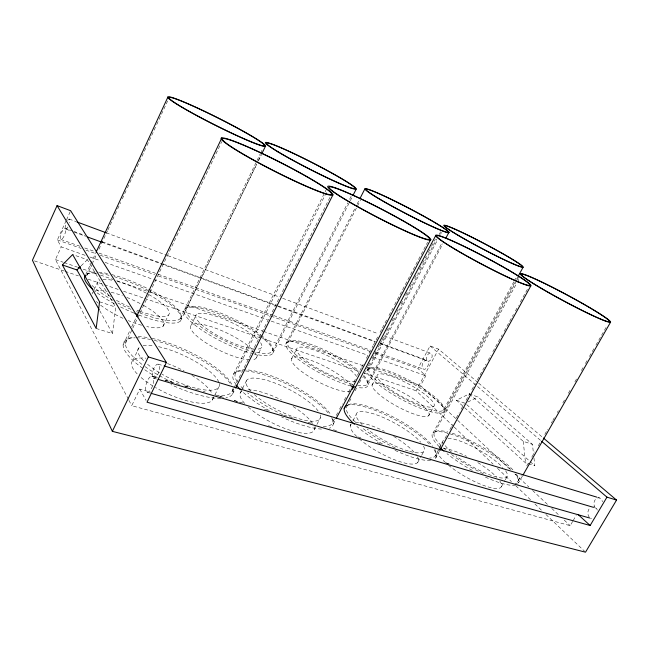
<?xml version="1.0" encoding="UTF-8"?>
<svg xmlns="http://www.w3.org/2000/svg" width="649" height="649" viewBox="0 0 649 649"><rect width="100%" height="100%" fill="white"/><g stroke="black" fill="none" stroke-linecap="round" stroke-linejoin="round"><path stroke-width="0.49" stroke-dasharray="3.25 2.43" d="M96.157 328.459L112.528 333.586L115.66 307.123L87.347 259.73L72.647 254.562M85.076 255.308L61.209 246.871L57.38 239.935L66.084 220.757M66.498 219.849L70.644 210.714M128.453 399.419L55.433 259.568L61.209 246.871M85.871 274.3L95.638 253.207M86.625 275.898L91.72 264.889M92.142 263.973L96.393 254.806M98.94 249.297L101.066 244.714M101.495 243.797L107.442 230.955M107.864 230.038L117.209 209.854M117.631 208.937L120.609 202.52M122.304 198.845L126.977 188.762M127.407 187.845L136.752 167.661M137.174 166.744L146.52 146.56M146.942 145.644L156.295 125.468M156.717 124.551L167.758 100.7M94.178 289.495L97.464 282.445M123.099 344.862L130.076 330.236M131.69 326.893L136.485 316.85M125.427 343.532L137.207 318.862M137.637 317.953L221.796 141.636M132.915 360.414L139.105 347.523M163.045 326.22L168.464 315M572.686 521.398L570.171 525.666L131.731 405.698L139.778 389.092L150.495 392.142M180.106 318.797L260.192 153.983M260.638 153.075L262.845 148.524M186.774 307.877L256.744 163.978M258.513 160.335L261.166 154.868M180.479 321.004L257.856 161.861M258.294 160.952L261.393 154.592M191.122 325.271L196.339 314.595M212.434 399.825L218.802 387.104M233.47 374.303L324.67 192.729M325.117 191.828L326.025 190.019M235.595 373.183L326.861 191.585M232.18 391.444L233.543 388.727M233.997 387.826L251.317 353.445M251.771 352.537L330.163 196.931M232.577 393.951L235.311 388.524M256.306 357.859L261.636 347.304M240.365 392.742L242.101 389.319M242.531 388.459L246.425 380.76M272.629 350.89L347.783 202.886M349.616 199.275L351.45 195.665M272.937 352.967L349.827 201.636M350.29 200.736L352.577 196.233M286.047 343.524L355.271 207.729M357.104 204.135L359.4 199.641M287.815 342.591L360.438 200.2M291.588 358.808L296.682 348.862M314.27 429.476L316.485 425.249M316.931 424.405L320.476 417.64M332.953 421.688L334.365 419.011M336.247 415.441L337.667 412.756M339.549 409.186L342.372 403.832M344.254 400.263L346.615 395.801M348.497 392.231L355.563 378.838M357.445 375.268L361.217 368.121M361.688 367.229L364.04 362.767M366.393 358.305L370.165 351.166M372.047 347.596L372.988 345.803M373.459 344.911L378.172 335.987M380.054 332.418L381.937 328.848M382.407 327.956L387.12 319.024M389.002 315.455L392.767 308.316M394.657 304.746L427.626 242.255M333.286 424.024L335.647 419.538M347.596 405.049L346.177 407.726A50.841 13.264 28.8 0 0 356.179 422.783M349.478 401.48L350.898 398.802M355.141 390.771L356.561 388.086M359.392 382.732L362.223 377.377M364.113 373.808L367.886 366.669M368.356 365.776L370.246 362.207M372.137 358.637L375.909 351.498M378.27 347.037L379.681 344.359M380.16 343.467L381.571 340.79M382.042 339.898L384.403 335.436M386.763 330.974L389.124 326.512M391.955 321.158L393.846 317.588M396.677 312.234L398.559 308.656M400.92 304.194L402.81 300.625M405.641 295.271L407.531 291.701M409.892 287.239L412.723 281.885M414.606 278.316L417.437 272.961M419.327 269.392L422.158 264.038M422.629 263.145L426.409 256.006M428.291 252.437L431.123 247.082M431.601 246.19L435.374 239.051M367.026 370.847L436.72 239.116M439.097 234.638L441.466 230.152M368.713 369.971L437.734 239.578M440.574 234.224L441.515 232.431M367.805 382.756L442.269 242.385M368.056 384.695L442.853 243.781M350.241 425.801L351.15 424.097M352.959 420.69L356.123 414.735M372.055 385.222L377.028 375.876M509.725 469.073L420.544 385.563L425.849 375.771L417.899 368.527L430.076 345.941L438.57 349.138L477.867 382.464M453.464 426.393L416.05 390.755L438.57 349.138M428.591 415.798A32.304 7.439 28.6 0 0 391.834 387.364A32.304 7.439 28.6 0 0 381.49 396.352A32.304 7.439 28.6 0 0 428.591 415.798L433.694 406.469A32.361 7.123 28.5 0 0 396.693 378.302A32.361 7.123 28.5 0 0 386.601 386.812A32.361 7.123 28.5 0 0 433.694 406.469M443.316 410.241A42.558 9.305 28.5 0 0 394.194 373.175A42.558 9.305 28.5 0 0 381.596 384.622A42.558 9.305 28.5 0 0 443.316 410.241L513.797 281.853M514.276 280.968L516.709 276.539M443.518 412.147A43.637 9.605 28.5 0 0 393.14 374.067A43.637 9.605 28.5 0 0 380.241 385.944A43.637 9.605 28.5 0 0 443.518 412.147L516.223 279.776M516.709 278.883L517.683 277.107M432.98 433.045L516.669 280.717M517.156 279.833L518.616 277.18M417.664 462.526L421.396 455.736M421.866 454.884L423.732 451.485M434.846 432.161L516.791 283.102M517.277 282.21L519.224 278.664M439.113 447.932L443.835 439.381A36.742 8.867 30 0 0 443.235 440.817M435.203 456.109L438.627 449.919M439.113 449.035L443.024 441.953M444.987 438.408L447.915 433.102M449.871 429.557L452.807 424.243M456.231 418.053L459.168 412.74M461.123 409.203L464.059 403.889M466.014 400.344L469.925 393.27M471.88 389.724L475.303 383.527M477.258 379.99L486.069 364.057M488.024 360.519L490.952 355.206M492.907 351.661L502.204 334.843M504.159 331.306L513.448 314.489M515.411 310.944L518.34 305.638M520.295 302.093L528.124 287.929M435.447 458.389L439.357 451.315M501.369 486.718L504.8 480.698M505.287 479.838L507.25 476.398M518.235 480.804L521.244 475.555M526.761 465.925L528.765 462.421M531.774 457.164L534.784 451.915M538.289 445.782L540.293 442.285M544.803 434.4L547.813 429.151M551.326 423.026L552.323 421.274M552.826 420.398L554.335 417.769M557.337 412.513L558.343 410.768M562.853 402.883L564.857 399.386M568.37 393.253L570.374 389.749M574.884 381.872L576.896 378.367M581.407 370.49L583.41 366.985M585.414 363.489L587.418 359.984M589.43 356.479L593.94 348.602M595.944 345.098L606.977 325.839M522.494 475.912L518.462 482.945A49.551 11.958 30 0 0 515.16 474.208M573.181 520.547L576.198 515.428M81.101 265.863L87.347 259.73M533.957 457.991L534.817 465.787L525.512 462.875L456.393 400.246L469.219 393.919L478.078 397.026L532.456 444.362L533.527 454.097M467.791 402.031L478.078 397.026M72.802 231.012L64.754 228.205A6.019 1.769 -69.7 0 0 60.633 235.903A6.019 1.769 -69.7 0 0 62.653 238.426A6.019 1.769 -69.7 0 0 65.727 229.422L65.646 229.008L70.506 230.817M426.928 360.268L426.247 360.122A4.77 2.929 -70.3 0 0 422.077 365.89A4.77 2.929 -70.3 0 0 425.914 368.705A4.77 2.929 -70.3 0 0 428.105 361.477L428.048 361.185A4.21 2.588 -69.9 0 0 432.096 356.747A4.21 2.588 -69.9 0 0 429.176 353.405A4.21 2.588 -69.9 0 0 426.636 359.57L426.928 360.268L380.282 343.24M147.38 392.272L150.3 393.107M268.378 425.728L272.272 426.839M156.482 379L153.367 377.969L153.562 378.667A8.364 3.342 -72.4 0 1 149.432 391.274A8.364 3.342 -72.4 0 1 145.717 386.187A8.364 3.342 -72.4 0 1 151.769 376.209L157.593 377.929M165.365 380.217L179.935 384.516M184.795 385.944L190.619 387.664M195.479 389.092L199.365 390.236M203.251 391.379L205.189 391.955M214.9 394.819L223.645 397.399M234.33 400.547L243.067 403.118M264.435 409.422L268.321 410.566M283.864 415.149L292.61 417.721M308.145 422.304L312.031 423.448M333.399 429.743L337.285 430.887M357.68 436.907L361.566 438.051M377.11 442.626L380.995 443.77M446.074 462.956L449.96 464.1L446.058 463.005M515.03 483.278L518.916 484.43M151.769 376.209L157.366 377.921M165.146 380.217L171.944 382.22M184.584 385.944L190.417 387.664M219.573 396.255L221.52 396.831M234.159 400.555L239.984 402.275M593.373 507.315L596.601 508.354A5.411 4.202 -77.9 0 0 598.792 508.386M158.291 364.178L163.142 365.647M597.761 497.426L599.708 498.018M99.565 301.817L115.66 307.123M469.219 393.919L523.24 441.328L532.456 444.362M593.705 506.471L594.776 506.828L594.257 505.814A5.411 4.202 -77.9 0 1 596.447 498.537M34.365 260.89L64.097 270.998M65.054 271.331L78.48 275.898M88.069 279.159L103.418 284.384M104.375 284.708L119.716 289.925M123.553 291.231L143.697 298.086M144.654 298.41L359.465 371.504M364.259 373.134L416.05 390.755M456.393 400.246L465.219 403.28M55.433 259.568L63.099 262.212M64.056 262.545L77.474 267.169M83.218 269.157L96.636 273.789M100.473 275.111L112.926 279.411M116.763 280.733L147.428 291.312M148.386 291.644L262.423 330.998M263.38 331.331L363.042 365.72M367.837 367.375L420.544 385.563M89.846 256.996L100.352 260.703M105.122 262.391L152.848 279.265M153.805 279.597L267.388 319.754M271.209 321.101L367.618 355.181M373.345 357.21L425.849 375.771M60.892 239.449L79.981 246.271M84.751 247.975L95.249 251.731M99.062 253.102L157.269 273.919M158.226 274.259L272.734 315.219M273.683 315.56L371.017 350.371M375.787 352.074L423.497 369.143M57.38 239.935L81.222 248.437M85.993 250.141L96.482 253.881M100.295 255.244L154.665 274.632M158.478 275.995L270.065 315.795M271.022 316.136L370.206 351.515M374.976 353.218L417.899 368.527M73.759 231.36L85.181 235.53M102.315 241.785L162.291 263.672M163.24 264.021L277.472 305.711M278.429 306.06L375.528 341.504M74.197 232.131L85.603 236.293M101.771 242.182L276.855 306.052M277.804 306.401L374.798 341.763M380.322 343.759L428.048 361.185M69.248 219.078L75.892 221.544M106.241 232.804L166.931 255.333M167.88 255.682L278.843 296.861M282.639 298.272L378.424 333.821M384.119 335.931L430.587 353.178M596.601 508.354L596.715 508.767A6.133 4.746 -78.8 0 1 597.242 510.146M65.646 229.008L65.752 229.081A5.314 1.566 -69.5 0 0 68.015 226.752M478.637 383.121L542.588 437.353M430.076 345.941L540.82 440.614M153.367 377.969L153.57 378.14A7.374 2.961 -72.1 0 0 159.2 370.506A7.374 2.961 -72.1 0 0 156.644 364.535A7.374 2.961 -72.1 0 0 152.337 375.268L152.507 376.493M466.712 404.627L534.817 465.787M514.884 473.908L528.894 487.018M532.578 490.466L548.794 505.652M551.739 508.41L559.114 515.314M564.273 520.149L570.171 525.666M454.203 427.091L493.086 464.132M497.483 468.327L511.42 481.599M515.825 485.793L530.501 499.771M534.898 503.965L541.501 510.252M545.906 514.446L584.79 551.488M99.678 310.603L112.528 333.586M139.778 389.092L146.057 400.457M128.924 400.319L131.731 405.698M523.24 441.328L525.512 462.875M65.192 228.229L65.143 227.474A5.314 1.566 -69.5 0 1 65.914 223.897M67.61 220.425A5.314 1.566 -69.5 0 1 69.605 219.297A5.314 1.566 -69.5 0 1 69.508 222.956M597.518 498.002A5.411 4.202 -77.9 0 1 602.386 501.831M591.555 518.551A6.133 4.746 -78.8 0 1 590.379 518.137M589.365 517.342A6.133 4.746 -78.8 0 1 590.095 507.705M219.257 383.527A44.651 13.329 25.1 0 1 161.982 374.149M159.484 372.672A44.651 13.329 25.1 0 1 146.723 363.562M143.567 360.625A44.651 13.329 25.1 0 1 140.419 346.623M143.137 345.698A44.651 13.329 25.1 0 1 153.845 345.82M158.559 346.688A44.651 13.329 25.1 0 1 219.07 382.837M213.083 397.147A44.538 13.905 25 0 1 155.468 387.502M152.986 386.025A44.538 13.905 25 0 1 140.298 376.85M137.166 373.873A44.538 13.905 25 0 1 145.96 358.167M167.515 363.562A44.538 13.905 25 0 1 184.081 370.92M191.877 375.341A44.538 13.905 25 0 1 211.801 393.083M232.991 389.051A60.235 17.994 25.1 0 1 225.982 397.869M220.765 398.389A60.235 17.994 25.1 0 1 170.979 384.597M157.131 377.475A60.235 17.994 25.1 0 1 135.268 337.813M136.274 337.805A60.235 17.994 25.1 0 1 150.503 339.508M154.251 340.368A60.235 17.994 25.1 0 1 231.076 384.727M232.853 388.767A58.751 17.434 25.1 0 1 218.056 395.655M172.431 382.302A58.751 17.434 25.1 0 1 143.388 365.436M141.953 364.365A58.751 17.434 25.1 0 1 134.489 336.88M138.196 336.685A58.751 17.434 25.1 0 1 148.946 337.764M152.061 338.372A58.751 17.434 25.1 0 1 231.677 384.257M320.249 414.987A41.422 11.771 27.1 0 1 297.923 418.427A41.422 11.771 27.1 0 1 254.27 394.503M250.887 391.201A41.422 11.771 27.1 0 1 267.388 380.492A41.422 11.771 27.1 0 1 318.107 411.012M314.092 426.742A41.325 12.282 27.1 0 1 291.077 430.571A41.325 12.282 27.1 0 1 247.407 406.233M244.673 403.451A41.325 12.282 27.1 0 1 243.083 390.568M248.04 389.822A41.325 12.282 27.1 0 1 281.447 399.987M293.088 406.509A41.325 12.282 27.1 0 1 313.394 424.981M331.534 417.575A55.871 15.892 27.1 0 1 329.319 428.194M321.515 429.062A55.871 15.892 27.1 0 1 281.577 416.942M269.367 410.663A55.871 15.892 27.1 0 1 242.815 392.02M236.228 384.808A55.871 15.892 27.1 0 1 242.84 370.871M245.606 370.96A55.871 15.892 27.1 0 1 329.424 414.468M332.767 418.938A54.5 15.398 27.1 0 1 323.299 426.555M282.566 414.654A54.5 15.398 27.1 0 1 247.61 392.896M243.253 388.938A54.5 15.398 27.1 0 1 239.367 384.711M237.112 381.588A54.5 15.398 27.1 0 1 270.317 375.463A54.5 15.398 27.1 0 1 331.25 415.433M423.529 446.188A38.656 10.141 28.9 0 1 409.276 451.306M408.31 451.031A38.656 10.141 28.9 0 1 367.204 429.078M362.11 424.551A38.656 10.141 28.9 0 1 372.737 413.575A38.656 10.141 28.9 0 1 420.682 442.22M417.453 456.847A38.567 10.587 28.9 0 1 400.895 461.983A38.567 10.587 28.9 0 1 359.684 439.195M356.747 436.493A38.567 10.587 28.9 0 1 351.701 423.456M355.336 422.467A38.567 10.587 28.9 0 1 384.354 431.293M393.7 436.412A38.567 10.587 28.9 0 1 416.52 455.298M434.076 449.741A52.131 13.686 28.9 0 1 434.213 459.346M430.595 460.344A52.131 13.686 28.9 0 1 394.446 450.073M382.391 443.851A52.131 13.686 28.9 0 1 356.836 426.425M346.217 405.828A52.131 13.686 28.9 0 1 385.449 414.76A52.131 13.686 28.9 0 1 430.506 445.222M434.919 449.489A50.841 13.264 28.8 0 1 429.606 458.048M395.249 447.915A50.841 13.264 28.8 0 1 361.525 427.318M348.148 404.879A50.841 13.264 28.8 0 1 389.278 415.019A50.841 13.264 28.8 0 1 432.883 446.334M505.595 470.817A36.742 8.867 30 0 1 494.424 476.463A36.742 8.867 30 0 1 455.996 455.898M451.42 452.134A36.742 8.867 30 0 1 444.971 445.23M448.053 438.237A36.742 8.867 30 0 1 502.837 467.531M499.811 480.982A36.669 9.256 30.1 0 1 487.65 486.791A36.669 9.256 30.1 0 1 448.621 465.309M445.563 462.68A36.669 9.256 30.1 0 1 438.164 449.635M443.364 448.41A36.669 9.256 30.1 0 1 466.574 456.304M477.818 462.591A36.669 9.256 30.1 0 1 496.477 476.974M515.671 484.973A49.551 11.958 30 0 1 485.371 477.08M472.318 470.452A49.551 11.958 30 0 1 446.991 453.635M439.292 446.772A49.551 11.958 30 0 1 451.023 434.149A49.551 11.958 30 0 1 510.95 469.584M483.359 473.778A48.334 11.585 30 0 1 451.574 454.527M446.09 450.13A48.334 11.585 30 0 1 443.064 447.437M441.069 445.506A48.334 11.585 30 0 1 447.672 431.918M452.304 433.24A48.334 11.585 30 0 1 513.221 470.233M516.32 474.086A48.334 11.585 30 0 1 515.517 482.759M148.726 294.516A39.232 9.938 24.4 0 1 169.121 314.116A39.232 9.938 24.4 0 1 140.898 311.634M140.022 311.325A39.232 9.938 24.4 0 1 134.732 309.281M129.427 307.001A39.232 9.938 24.4 0 1 115.198 299.611M110.411 296.585A39.232 9.938 24.4 0 1 99.029 280.295M102.923 279.362A39.232 9.938 24.4 0 1 112.382 280.287M117.169 281.415A39.232 9.938 24.4 0 1 147.899 294.054M143.534 305.403A39.151 10.368 24.3 0 1 163.937 323.453A39.151 10.368 24.3 0 1 146.739 326.561M141.563 325.246A39.151 10.368 24.3 0 1 128.307 320.598M122.994 318.294A39.151 10.368 24.3 0 1 98.964 303.821M98.267 303.221A39.151 10.368 24.3 0 1 96.385 301.469M92.126 293.9A39.151 10.368 24.3 0 1 93.74 291.644M95.054 291.077A39.151 10.368 24.3 0 1 107.182 291.377M111.084 292.228A39.151 10.368 24.3 0 1 122.28 295.668M126.823 297.404A39.151 10.368 24.3 0 1 142.707 304.941M150.138 291.539A52.918 13.41 24.4 0 1 181.185 320.03A52.918 13.41 24.4 0 1 138.594 314.919M133.864 313.029A52.918 13.41 24.4 0 1 118.84 306.093M114.346 303.716A52.918 13.41 24.4 0 1 94.543 290.809M86.885 274.219A52.918 13.41 24.4 0 1 97.034 273.164M100.311 273.545A52.918 13.41 24.4 0 1 109.389 275.379M114.037 276.636A52.918 13.41 24.4 0 1 149.262 291.077M111.677 274.559A51.612 12.988 24.4 0 1 178.889 310.968A51.612 12.988 24.4 0 1 140.208 313.11M139.292 312.753A51.612 12.988 24.4 0 1 136.517 311.658M130.984 309.338A51.612 12.988 24.4 0 1 116.536 302.304M113.121 300.414A51.612 12.988 24.4 0 1 90.576 283.913M86.869 275.071A51.612 12.988 24.4 0 1 97.683 272.069M98.689 272.15A51.612 12.988 24.4 0 1 108.578 273.797M355.644 381.361A34.121 7.991 27.5 0 1 307.821 362.037A34.121 7.991 27.5 0 1 310.822 348.967A34.121 7.991 27.5 0 1 356.715 376.704M350.395 391.306A34.048 8.348 27.5 0 1 302.564 372.218A34.048 8.348 27.5 0 1 305.841 358.646A34.048 8.348 27.5 0 1 351.563 386.463M363.018 376.274A46.014 10.782 27.5 0 1 357.461 387.469M350.987 386.033A46.014 10.782 27.5 0 1 294.192 356.025A46.014 10.782 27.5 0 1 301.282 342.737A46.014 10.782 27.5 0 1 358.426 372.088M363.667 375.398A44.878 10.449 27.5 0 1 357.461 385.401M352.602 384.37A44.878 10.449 27.5 0 1 296.187 355.084A44.878 10.449 27.5 0 1 303.01 341.95A44.878 10.449 27.5 0 1 359.384 371.333M260.574 342.729A36.571 9.037 26 0 1 257.028 349.162M255.041 349.138A36.571 9.037 26 0 1 204.97 327.404A36.571 9.037 26 0 1 209.53 314.408A36.571 9.037 26 0 1 258.27 339.946M254.797 352.399A36.498 9.435 25.9 0 1 251.625 359.871M249.622 359.879A36.498 9.435 25.9 0 1 199.584 338.348A36.498 9.435 25.9 0 1 204.419 324.825A36.498 9.435 25.9 0 1 253.045 350.314M260.395 336.287A49.324 12.193 26 0 1 254.108 353.956M253.199 353.737A49.324 12.193 26 0 1 193.215 323.681A49.324 12.193 26 0 1 198.789 307.934A49.324 12.193 26 0 1 259.592 335.687M261.158 335.265A48.107 11.812 26 0 1 255.982 352.18M254.262 351.782A48.107 11.812 26 0 1 195.098 322.407A48.107 11.812 26 0 1 200.598 307.042A48.107 11.812 26 0 1 260.387 334.681"/><path stroke-width="0.97" d="M616.55 500.079L606.961 497.15L590.136 525.503L147.023 402.21L166.404 362.45L70.644 210.714L57.08 205.611L32.45 260.233L112.358 431.342L585.52 552.185L616.55 500.079L543.359 438.002M85.449 275.217L84.605 277.05A52.918 13.41 24.4 0 0 92.977 289.503M96.06 252.291L167.783 97.334M136.623 316.517L221.853 137.864M112.358 431.342L148.329 356.918L57.08 205.611M261.831 153.683L265.368 146.406A54.792 3.886 26.7 0 0 197.718 108.107A54.792 3.886 26.7 0 0 187.163 110.314A54.792 3.886 26.7 0 0 265.368 146.406M235.765 387.615L332.905 194.919A62.702 5.281 26.9 0 0 251.609 148.548A62.702 5.281 26.9 0 0 246.466 156.19A62.702 5.281 26.9 0 0 332.905 194.919M353.032 195.333L356.236 189.029M359.854 198.74L364.9 188.843M336.125 418.637L430.782 239.335M352.334 389.246L353.746 386.561M344.173 408.756L435.601 235.757M445.693 238.434L449.003 232.188M518.17 276.223L523.053 267.339A44.927 2.758 27.8 0 0 467.434 234.987A44.927 2.758 27.8 0 0 460.052 236.479A44.927 2.758 27.8 0 0 523.053 267.339M439.852 450.43L530.793 285.925A53.981 3.975 27.9 0 0 463.597 246.109A53.981 3.975 27.9 0 0 455.42 249.549A53.981 3.975 27.9 0 0 530.793 285.925M522.997 475.027L610.628 322.074M62.385 264.954L72.647 254.562L99.565 301.817L96.157 328.459L62.385 264.954L76.939 269.952L99.183 309.719M76.939 269.952L80.411 266.544M151.274 393.383L589.608 517.999M158.226 379.397L593.373 507.315M164.116 365.947L596.796 497.134M148.329 356.918L166.404 362.45M78.432 267.502L80.346 268.167M87.51 236.982L101.771 242.182M76.833 221.893L105.292 232.456M541.591 441.271L606.961 497.15M577.926 514.373L590.136 525.503M240.503 389.765A55.871 15.892 27.1 0 1 236.731 385.482M354.37 424.243A52.131 13.686 28.9 0 1 346.217 405.828M443.916 451.071A49.551 11.958 30 0 1 440.501 447.956M137.645 314.546A52.918 13.41 24.4 0 1 134.805 313.418M355.263 387.064A46.014 10.782 27.5 0 1 352.764 386.496M460.595 236.698A43.808 2.685 27.8 0 0 522.056 266.804A43.808 2.685 27.8 0 0 467.872 235.279A43.808 2.685 27.8 0 0 460.595 236.698M247.196 156.409A61.128 5.143 26.9 0 0 331.534 194.213A61.128 5.143 26.9 0 0 252.347 149.027A61.128 5.143 26.9 0 0 247.196 156.409M344.83 199.324A58.012 4.632 27.4 0 0 429.735 240.162A58.012 4.632 27.4 0 0 363.351 200.006A58.012 4.632 27.4 0 0 344.83 199.324M345.649 199.624A56.56 4.519 27.4 0 0 428.47 239.473A56.56 4.519 27.4 0 0 363.821 200.354A56.56 4.519 27.4 0 0 345.649 199.624M456.06 249.784A52.626 3.87 27.9 0 0 529.592 285.276A52.626 3.87 27.9 0 0 464.14 246.482A52.626 3.87 27.9 0 0 456.06 249.784M532.991 283.402A51.206 3.456 28.2 0 0 608.884 322.18A51.206 3.456 28.2 0 0 554.506 288.334A51.206 3.456 28.2 0 0 532.991 283.402M533.754 283.727A49.924 3.367 28.2 0 0 607.772 321.555A49.924 3.367 28.2 0 0 554.814 288.586A49.924 3.367 28.2 0 0 533.754 283.727M187.886 110.573A53.421 3.789 26.7 0 0 264.175 145.79A53.421 3.789 26.7 0 0 198.278 108.472A53.421 3.789 26.7 0 0 187.886 110.573M379.478 199.105A47.45 3.107 27.5 0 0 448.37 232.772A47.45 3.107 27.5 0 0 393.172 200.241A47.45 3.107 27.5 0 0 379.478 199.105M380.136 199.365A46.266 3.026 27.5 0 0 447.331 232.22A46.266 3.026 27.5 0 0 393.562 200.517A46.266 3.026 27.5 0 0 380.136 199.365M277.829 151.777A50.971 3.521 27.1 0 0 354.354 189.094A50.971 3.521 27.1 0 0 300.341 156.66A50.971 3.521 27.1 0 0 277.829 151.777M278.632 152.101A49.697 3.44 27.1 0 0 353.267 188.502A49.697 3.44 27.1 0 0 300.674 156.912A49.697 3.44 27.1 0 0 278.632 152.101"/></g></svg>
